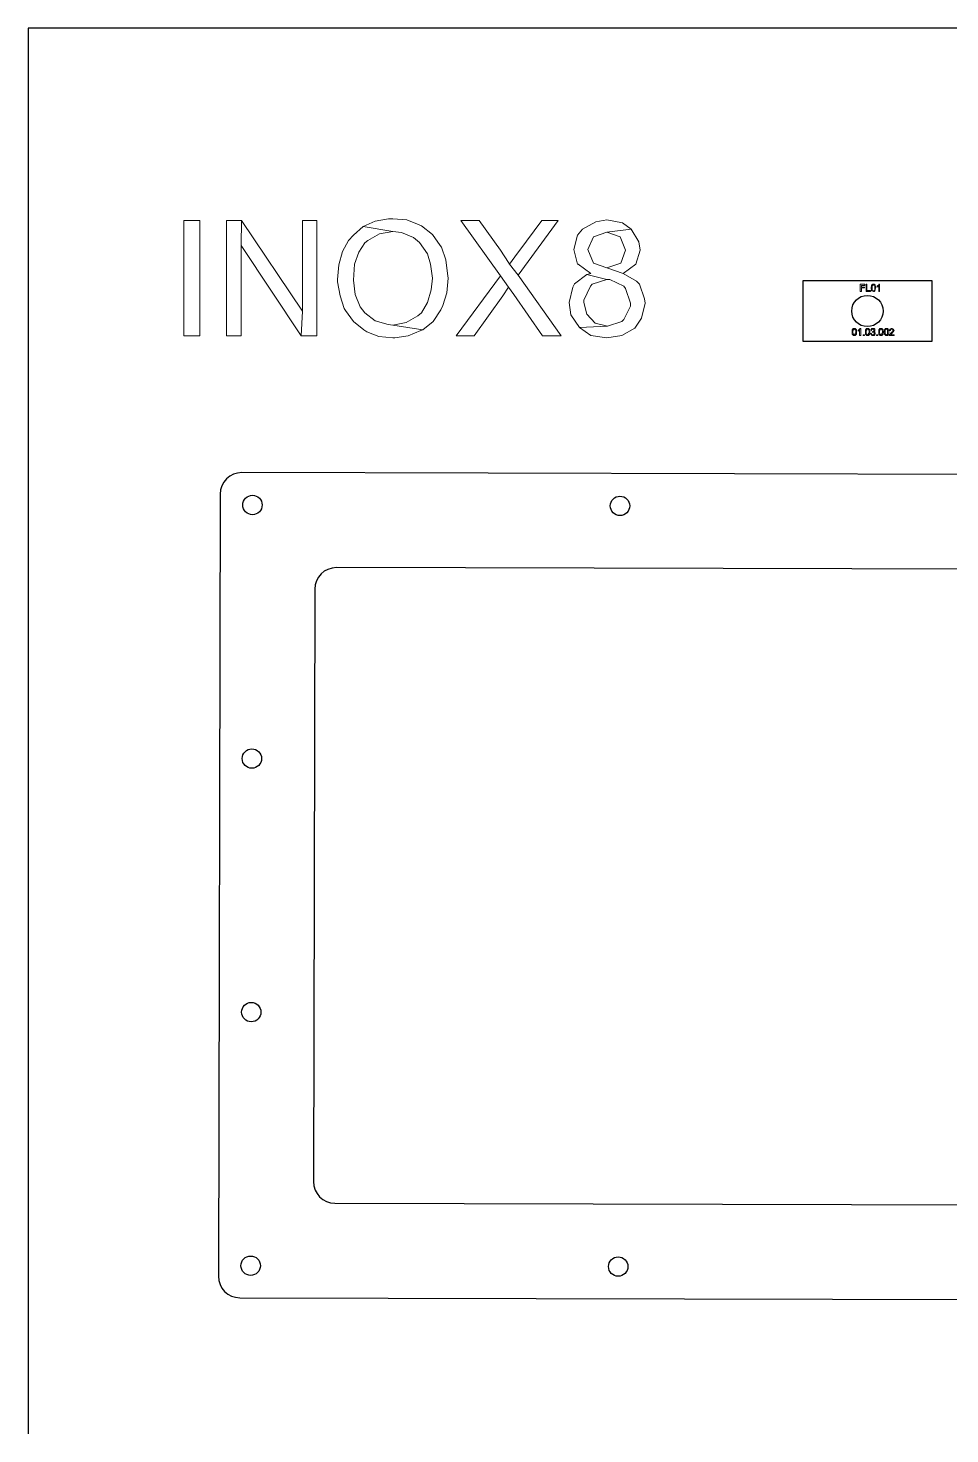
# Model space of a CAD drawing. Header units: millimetres. Extents: x 977 to 12288, y -94 to 5752.
# Drawn here: x 2674 to 3101, y 1207 to 1859 of the extents above; entities that cross this region are included whole.
import ezdxf

# ---------------------------------------------------------------- set-up
doc = ezdxf.new("R2010")
doc.units = ezdxf.units.MM

msp = doc.modelspace()

# ---------------------------------------------------------------- linework, layer by layer
at = {"color": 7, "linetype": 'Continuous', "lineweight": 25}
for p, q in [((3640.72123993, 1650.64491551), (2772.72366534, 1652.69686653)), ((2762.70005329, 1642.72053446), (2761.8419217, 1279.72154877)), ((3596.61734693, 1606.74905441), (2816.61952644, 1608.59297352)), ((2806.5959144, 1598.61664145), (2805.94581471, 1323.61740987)), ((2815.92214678, 1313.59379783), (3595.91996726, 1311.74987871)), ((2771.81825377, 1269.69793672), (3639.81582836, 1267.64598571))]:
    msp.add_line(p, q, dxfattribs=at)
msp.add_lwpolyline([(4483.71602095, 1859.03641665), (2673.53475737, 1859.03641665), (2673.53475737, 1206.52011083)])
at = {"color": 0, "lineweight": 0}
for points in [[(2745.85541342, 1716.15251043), (2745.85541342, 1769.73942342), (2753.18835941, 1769.73942342), (2753.18835941, 1716.15251043), (2745.85541342, 1716.15251043)], [(2772.64886992, 1769.73942342), (2765.59796031, 1769.73942342), (2765.59796031, 1716.15251043), (2772.36683353, 1716.15251043), (2772.36683353, 1758.17593167)], [(2772.64886992, 1769.73942342), (2772.36683353, 1758.17593167), (2800.28843556, 1716.15251043), (2800.85250833, 1727.71600218)], [(2807.62138155, 1769.73942342), (2800.85250833, 1769.73942342), (2800.85250833, 1727.71600218), (2800.28843556, 1716.15251043), (2807.62138155, 1716.15251043)], [(2842.87592957, 1770.58553257), (2840.90167488, 1770.58553257), (2834.69687443, 1769.45738703), (2829.05614674, 1766.91905957), (2842.87592957, 1764.6627685), (2846.82443895, 1764.09869573), (2852.46516663, 1761.84240466), (2855.28553047, 1759.58611359), (2858.95200346, 1754.22742229), (2860.36218538, 1749.43280376), (2861.20829454, 1742.94596692), (2860.64422177, 1737.58727562), (2858.95200346, 1731.66451156), (2856.13163962, 1726.86989303), (2854.43942132, 1725.45971111), (2849.08073002, 1722.35731088), (2842.87592957, 1721.22916534), (2856.69571239, 1718.97287427), (2861.49033092, 1722.92138365), (2865.15680391, 1728.28007495), (2866.00291307, 1730.25432964), (2867.97716776, 1736.1770937), (2868.54124052, 1742.94596692), (2868.25920414, 1745.202258), (2867.41309499, 1751.40705845), (2865.4388403, 1757.32982251), (2864.87476753, 1758.17593167), (2861.20829454, 1763.25258658), (2856.13163962, 1767.20109596), (2855.00349409, 1767.76516873), (2849.3627664, 1770.0214598)], [(2882.92509612, 1769.73942342), (2874.46400459, 1769.73942342), (2892.79636956, 1744.07411246), (2896.46284255, 1738.71542116), (2899.00117001, 1735.33098455), (2912.25688007, 1716.15251043), (2921.00000797, 1716.15251043), (2900.9754247, 1744.35614884), (2897.02691532, 1749.43280376), (2896.46284255, 1750.27891291), (2892.79636956, 1755.91964059)], [(2919.58982605, 1769.73942342), (2911.97484368, 1769.73942342), (2901.25746108, 1755.35556783), (2900.69338832, 1754.50945867), (2897.02691532, 1749.43280376), (2900.9754247, 1744.35614884)], [(2942.15273678, 1770.0214598), (2937.07608187, 1769.17535065), (2930.87128142, 1765.79091404), (2928.61499035, 1762.9705502), (2926.92277204, 1756.20167698), (2928.61499035, 1749.43280376), (2928.89702673, 1749.43280376), (2934.8197908, 1745.202258), (2932.84553611, 1744.63818523), (2942.15273678, 1742.38189415), (2943.56291871, 1742.38189415), (2950.04975554, 1739.27949393), (2950.89586469, 1738.15134839), (2953.15215577, 1731.38247517), (2953.15215577, 1729.97229325), (2950.04975554, 1723.7674928), (2949.20364639, 1722.92138365), (2942.43477317, 1720.66509258), (2929.4610995, 1720.10101981), (2934.8197908, 1716.43454681), (2942.15273678, 1715.30640128), (2949.20364639, 1716.43454681), (2955.12641045, 1719.81898342), (2958.22881068, 1724.33156557), (2959.92102899, 1731.38247517), (2959.6389926, 1733.35672986), (2957.38270153, 1740.12560308), (2955.97251961, 1741.535785), (2949.76771916, 1745.202258), (2949.76771916, 1745.202258), (2942.15273678, 1747.74058545), (2935.94793633, 1749.99687653), (2933.40960888, 1756.20167698), (2935.94793633, 1762.12444104), (2942.15273678, 1764.38073212), (2953.43419215, 1765.79091404), (2949.48568277, 1768.61127788)], [(2829.05614674, 1766.91905957), (2824.5435646, 1762.9705502), (2822.28727352, 1760.43222274), (2819.46690968, 1755.35556783), (2817.77469138, 1749.15076737), (2817.21061861, 1742.38189415), (2817.21061861, 1741.25374862), (2818.33876415, 1734.76691178), (2820.31301884, 1728.84414772), (2820.8770916, 1727.99803856), (2824.5435646, 1722.92138365), (2829.33818313, 1718.97287427), (2830.74836505, 1718.12676512), (2836.38909273, 1715.87047405), (2842.87592957, 1715.30640128), (2843.72203872, 1715.30640128), (2849.92683917, 1716.15251043), (2855.84960324, 1718.69083789), (2856.69571239, 1718.97287427), (2842.87592957, 1721.22916534), (2840.61963849, 1721.51120173), (2834.69687443, 1723.20342003), (2829.9022559, 1726.86989303), (2827.64596482, 1729.69025687), (2825.38967375, 1735.33098455), (2824.5435646, 1742.09985777), (2825.10763737, 1749.43280376), (2827.08189206, 1755.07353144), (2829.9022559, 1759.3040772), (2831.31243782, 1760.43222274), (2836.67112912, 1763.53462297), (2842.87592957, 1764.6627685)], [(2953.43419215, 1765.79091404), (2942.15273678, 1764.38073212), (2948.35753724, 1762.12444104), (2950.89586469, 1755.91964059), (2948.63957362, 1749.99687653), (2942.15273678, 1747.74058545), (2949.76771916, 1745.202258), (2955.69048322, 1749.43280376), (2957.66473791, 1755.91964059), (2957.10066514, 1759.86814997)], [(2892.79636956, 1744.07411246), (2872.20771352, 1716.15251043), (2880.66880504, 1716.15251043), (2893.9245151, 1734.76691178), (2896.46284255, 1738.71542116)], [(2932.84553611, 1744.63818523), (2927.20480843, 1740.40763947), (2926.35869927, 1738.71542116), (2924.66648097, 1731.66451156), (2925.51259012, 1726.02378387), (2929.4610995, 1720.10101981), (2942.43477317, 1720.66509258), (2936.79404549, 1722.0752745), (2932.84553611, 1726.30582026), (2931.43535419, 1731.66451156), (2931.43535419, 1732.79265709), (2934.53775441, 1739.27949393), (2935.38386357, 1740.12560308), (2942.15273678, 1742.38189415)]]:
    msp.add_lwpolyline(points, close=True, dxfattribs=at)
msp.add_lwpolyline([(3033.13498588, 1741.71997997), (3033.13498588, 1713.71997997), (3093.13498588, 1713.71997997), (3093.13498588, 1741.71997997)], close=True)
at = {"color": 4, "lineweight": 0}
for points in [[(3062.01820004, 1740.12560308), (3059.76190897, 1740.12560308), (3059.76190897, 1736.74116647), (3060.32598174, 1736.74116647), (3060.32598174, 1738.43338478), (3061.73616366, 1738.43338478), (3061.73616366, 1738.71542116), (3060.32598174, 1738.71542116), (3060.32598174, 1739.56153031), (3062.01820004, 1739.56153031)], [(3062.8643092, 1740.12560308), (3062.58227281, 1740.12560308), (3062.58227281, 1736.74116647), (3064.5565275, 1736.74116647), (3064.5565275, 1737.30523924), (3062.8643092, 1737.30523924)], [(3065.40263665, 1739.8435667), (3065.12060027, 1739.8435667), (3065.12060027, 1739.27949393), (3065.12060027, 1739.27949393), (3064.83856389, 1738.99745754), (3064.83856389, 1738.43338478), (3064.83856389, 1738.43338478), (3064.83856389, 1737.86931201), (3065.12060027, 1737.58727562), (3065.12060027, 1737.02320286), (3065.40263665, 1737.02320286), (3065.96670942, 1736.74116647), (3066.24874581, 1736.74116647), (3066.53078219, 1737.02320286), (3065.96670942, 1737.02320286), (3065.68467304, 1737.02320286), (3065.40263665, 1737.30523924), (3065.40263665, 1737.58727562), (3065.40263665, 1737.86931201), (3065.40263665, 1738.43338478), (3065.40263665, 1738.71542116), (3065.40263665, 1739.27949393), (3065.40263665, 1739.56153031), (3065.68467304, 1739.56153031), (3065.96670942, 1739.8435667)], [(3065.96670942, 1740.12560308), (3065.68467304, 1740.12560308), (3065.40263665, 1739.8435667), (3065.96670942, 1739.8435667), (3065.96670942, 1739.8435667), (3066.53078219, 1739.56153031), (3066.53078219, 1739.27949393), (3066.53078219, 1738.99745754), (3066.53078219, 1738.43338478), (3066.53078219, 1738.15134839), (3066.53078219, 1737.58727562), (3066.53078219, 1737.30523924), (3066.24874581, 1737.30523924), (3065.96670942, 1737.02320286), (3066.53078219, 1737.02320286), (3066.53078219, 1737.02320286), (3066.81281857, 1737.58727562), (3066.81281857, 1737.58727562), (3066.81281857, 1737.86931201), (3067.09485496, 1738.43338478), (3067.09485496, 1738.71542116), (3066.81281857, 1739.27949393), (3066.81281857, 1739.27949393), (3066.81281857, 1739.56153031), (3066.81281857, 1739.8435667), (3066.24874581, 1740.12560308), (3066.24874581, 1740.12560308)], [(3067.94096411, 1739.56153031), (3067.65892773, 1739.27949393), (3067.65892773, 1738.99745754), (3067.65892773, 1738.99745754), (3068.2230005, 1738.99745754), (3068.2230005, 1738.99745754), (3068.50503688, 1739.27949393)], [(3068.78707326, 1740.12560308), (3068.50503688, 1740.12560308), (3068.50503688, 1740.12560308), (3068.2230005, 1739.56153031), (3067.94096411, 1739.56153031), (3068.50503688, 1739.27949393), (3068.50503688, 1736.74116647), (3068.78707326, 1736.74116647)], [(3056.37747236, 1719.53694704), (3056.37747236, 1719.25491066), (3056.09543598, 1718.97287427), (3056.09543598, 1718.97287427), (3056.09543598, 1718.4088015), (3056.09543598, 1717.84472873), (3056.09543598, 1717.84472873), (3056.09543598, 1717.28065597), (3056.09543598, 1716.99861958), (3056.37747236, 1716.7165832), (3056.65950875, 1716.43454681), (3056.94154513, 1716.43454681), (3057.22358151, 1716.43454681), (3057.5056179, 1716.43454681), (3056.94154513, 1716.7165832), (3056.94154513, 1716.7165832), (3056.65950875, 1716.99861958), (3056.65950875, 1716.99861958), (3056.37747236, 1717.56269235), (3056.37747236, 1717.84472873), (3056.37747236, 1718.4088015), (3056.37747236, 1718.69083789), (3056.65950875, 1718.97287427), (3056.65950875, 1719.25491066), (3056.94154513, 1719.25491066)], [(3056.94154513, 1719.53694704), (3056.94154513, 1719.53694704), (3056.37747236, 1719.53694704), (3056.94154513, 1719.25491066), (3057.22358151, 1719.25491066), (3057.5056179, 1718.97287427), (3057.5056179, 1718.97287427), (3057.78765428, 1718.4088015), (3057.78765428, 1717.84472873), (3057.78765428, 1717.56269235), (3057.5056179, 1717.28065597), (3057.5056179, 1716.99861958), (3057.5056179, 1716.7165832), (3056.94154513, 1716.7165832), (3057.5056179, 1716.43454681), (3057.78765428, 1716.7165832), (3058.06969067, 1716.99861958), (3058.06969067, 1716.99861958), (3058.06969067, 1717.56269235), (3058.06969067, 1717.84472873), (3058.06969067, 1718.4088015), (3058.06969067, 1718.69083789), (3058.06969067, 1718.97287427), (3057.78765428, 1719.25491066), (3057.78765428, 1719.25491066), (3057.5056179, 1719.53694704), (3057.5056179, 1719.53694704)], [(3059.1978362, 1718.97287427), (3058.91579982, 1718.69083789), (3058.91579982, 1718.4088015), (3058.91579982, 1718.4088015), (3059.1978362, 1718.69083789), (3059.1978362, 1718.69083789), (3059.47987259, 1718.97287427)], [(3060.04394536, 1719.53694704), (3059.76190897, 1719.53694704), (3059.76190897, 1719.53694704), (3059.47987259, 1719.25491066), (3059.1978362, 1718.97287427), (3059.47987259, 1718.97287427), (3059.47987259, 1716.43454681), (3060.04394536, 1716.43454681)], [(3061.17209089, 1716.43454681), (3061.17209089, 1716.7165832), (3061.73616366, 1716.7165832), (3061.73616366, 1716.43454681), (3061.17209089, 1716.43454681)], [(3062.58227281, 1719.53694704), (3062.58227281, 1719.25491066), (3062.30023643, 1718.97287427), (3062.30023643, 1718.97287427), (3062.30023643, 1718.4088015), (3062.30023643, 1717.84472873), (3062.30023643, 1717.84472873), (3062.30023643, 1717.28065597), (3062.30023643, 1716.99861958), (3062.58227281, 1716.7165832), (3062.8643092, 1716.43454681), (3063.14634558, 1716.43454681), (3063.42838196, 1716.43454681), (3063.71041835, 1716.43454681), (3063.14634558, 1716.7165832), (3063.14634558, 1716.7165832), (3062.8643092, 1716.99861958), (3062.8643092, 1716.99861958), (3062.58227281, 1717.56269235), (3062.58227281, 1717.84472873), (3062.58227281, 1718.4088015), (3062.58227281, 1718.69083789), (3062.8643092, 1718.97287427), (3062.8643092, 1719.25491066), (3063.14634558, 1719.25491066)], [(3063.14634558, 1719.53694704), (3063.14634558, 1719.53694704), (3062.58227281, 1719.53694704), (3063.14634558, 1719.25491066), (3063.42838196, 1719.25491066), (3063.71041835, 1718.97287427), (3063.71041835, 1718.97287427), (3063.99245473, 1718.4088015), (3063.99245473, 1717.84472873), (3063.99245473, 1717.56269235), (3063.71041835, 1717.28065597), (3063.71041835, 1716.99861958), (3063.71041835, 1716.7165832), (3063.14634558, 1716.7165832), (3063.71041835, 1716.43454681), (3063.99245473, 1716.7165832), (3064.27449112, 1716.99861958), (3064.27449112, 1716.99861958), (3064.27449112, 1717.56269235), (3064.27449112, 1717.84472873), (3064.27449112, 1718.4088015), (3064.27449112, 1718.69083789), (3064.27449112, 1718.97287427), (3063.99245473, 1719.25491066), (3063.99245473, 1719.25491066), (3063.71041835, 1719.53694704), (3063.71041835, 1719.53694704)], [(3065.12060027, 1717.28065597), (3064.5565275, 1717.28065597), (3064.83856389, 1716.99861958), (3065.12060027, 1716.7165832), (3065.12060027, 1716.7165832), (3065.40263665, 1716.43454681), (3065.68467304, 1716.43454681), (3065.68467304, 1716.43454681), (3066.24874581, 1716.43454681), (3066.53078219, 1716.7165832), (3065.68467304, 1716.7165832), (3065.68467304, 1716.7165832), (3065.40263665, 1716.7165832), (3065.12060027, 1716.99861958)], [(3065.12060027, 1719.53694704), (3064.83856389, 1719.25491066), (3064.83856389, 1718.69083789), (3065.12060027, 1718.69083789), (3065.12060027, 1718.97287427), (3065.40263665, 1719.25491066), (3065.40263665, 1719.25491066), (3065.68467304, 1719.25491066)], [(3065.68467304, 1719.53694704), (3065.40263665, 1719.53694704), (3065.12060027, 1719.53694704), (3065.68467304, 1719.25491066), (3065.68467304, 1719.25491066), (3065.96670942, 1719.25491066), (3065.96670942, 1719.25491066), (3066.24874581, 1718.69083789), (3066.24874581, 1718.69083789), (3065.96670942, 1718.4088015), (3065.96670942, 1718.4088015), (3065.68467304, 1718.12676512), (3066.24874581, 1718.12676512), (3066.53078219, 1718.4088015), (3066.53078219, 1718.4088015), (3066.53078219, 1718.69083789), (3066.53078219, 1718.97287427), (3066.53078219, 1719.25491066), (3066.53078219, 1719.25491066), (3066.24874581, 1719.53694704), (3065.96670942, 1719.53694704)], [(3065.40263665, 1718.12676512), (3065.40263665, 1717.84472873), (3065.68467304, 1717.84472873), (3066.53078219, 1717.84472873), (3066.24874581, 1718.12676512), (3066.24874581, 1718.12676512), (3065.68467304, 1718.12676512)], [(3066.53078219, 1717.84472873), (3065.68467304, 1717.84472873), (3065.96670942, 1717.84472873), (3066.24874581, 1717.84472873), (3066.24874581, 1717.56269235), (3066.24874581, 1717.28065597), (3066.24874581, 1717.28065597), (3066.24874581, 1716.99861958), (3065.96670942, 1716.7165832), (3065.68467304, 1716.7165832), (3066.53078219, 1716.7165832), (3066.53078219, 1716.7165832), (3066.81281857, 1716.99861958), (3066.81281857, 1717.28065597), (3066.81281857, 1717.56269235), (3066.53078219, 1717.84472873)], [(3067.37689134, 1716.43454681), (3067.37689134, 1716.7165832), (3067.94096411, 1716.7165832), (3067.94096411, 1716.43454681), (3067.37689134, 1716.43454681)], [(3068.78707326, 1719.53694704), (3068.78707326, 1719.25491066), (3068.50503688, 1718.97287427), (3068.50503688, 1718.97287427), (3068.50503688, 1718.4088015), (3068.50503688, 1717.84472873), (3068.50503688, 1717.84472873), (3068.50503688, 1717.28065597), (3068.50503688, 1716.99861958), (3068.78707326, 1716.7165832), (3069.06910965, 1716.43454681), (3069.35114603, 1716.43454681), (3069.63318242, 1716.43454681), (3069.9152188, 1716.43454681), (3069.35114603, 1716.7165832), (3069.35114603, 1716.7165832), (3069.06910965, 1716.99861958), (3069.06910965, 1716.99861958), (3068.78707326, 1717.56269235), (3068.78707326, 1717.84472873), (3068.78707326, 1718.4088015), (3068.78707326, 1718.69083789), (3069.06910965, 1718.97287427), (3069.06910965, 1719.25491066), (3069.35114603, 1719.25491066)], [(3069.35114603, 1719.53694704), (3069.35114603, 1719.53694704), (3068.78707326, 1719.53694704), (3069.35114603, 1719.25491066), (3069.63318242, 1719.25491066), (3069.9152188, 1718.97287427), (3069.9152188, 1718.97287427), (3070.19725518, 1718.4088015), (3070.19725518, 1717.84472873), (3070.19725518, 1717.56269235), (3069.9152188, 1717.28065597), (3069.9152188, 1716.99861958), (3069.9152188, 1716.7165832), (3069.35114603, 1716.7165832), (3069.9152188, 1716.43454681), (3070.19725518, 1716.7165832), (3070.47929157, 1716.99861958), (3070.47929157, 1716.99861958), (3070.47929157, 1717.56269235), (3070.47929157, 1717.84472873), (3070.47929157, 1718.4088015), (3070.47929157, 1718.69083789), (3070.47929157, 1718.97287427), (3070.19725518, 1719.25491066), (3070.19725518, 1719.25491066), (3069.9152188, 1719.53694704), (3069.9152188, 1719.53694704)], [(3071.32540072, 1719.53694704), (3071.32540072, 1719.25491066), (3071.04336434, 1718.97287427), (3071.04336434, 1718.97287427), (3071.04336434, 1718.4088015), (3070.76132795, 1717.84472873), (3070.76132795, 1717.84472873), (3071.04336434, 1717.28065597), (3071.04336434, 1716.99861958), (3071.32540072, 1716.7165832), (3071.60743711, 1716.43454681), (3071.88947349, 1716.43454681), (3072.17150987, 1716.43454681), (3072.45354626, 1716.43454681), (3071.88947349, 1716.7165832), (3071.88947349, 1716.7165832), (3071.60743711, 1716.99861958), (3071.32540072, 1716.99861958), (3071.32540072, 1717.56269235), (3071.32540072, 1717.84472873), (3071.32540072, 1718.4088015), (3071.32540072, 1718.69083789), (3071.60743711, 1718.97287427), (3071.60743711, 1719.25491066), (3071.88947349, 1719.25491066)], [(3071.88947349, 1719.53694704), (3071.60743711, 1719.53694704), (3071.32540072, 1719.53694704), (3071.88947349, 1719.25491066), (3072.17150987, 1719.25491066), (3072.45354626, 1718.97287427), (3072.45354626, 1718.97287427), (3072.45354626, 1718.4088015), (3072.45354626, 1717.84472873), (3072.45354626, 1717.56269235), (3072.45354626, 1717.28065597), (3072.45354626, 1716.99861958), (3072.17150987, 1716.7165832), (3071.88947349, 1716.7165832), (3072.45354626, 1716.43454681), (3072.73558264, 1716.7165832), (3072.73558264, 1716.99861958), (3072.73558264, 1716.99861958), (3073.01761903, 1717.56269235), (3073.01761903, 1717.84472873), (3073.01761903, 1718.4088015), (3073.01761903, 1718.69083789), (3072.73558264, 1718.97287427), (3072.73558264, 1719.25491066), (3072.73558264, 1719.25491066), (3072.45354626, 1719.53694704), (3072.45354626, 1719.53694704)], [(3074.42780095, 1719.53694704), (3074.14576456, 1719.53694704), (3073.58169179, 1719.25491066), (3073.58169179, 1718.97287427), (3073.29965541, 1718.69083789), (3073.86372818, 1718.69083789), (3073.86372818, 1718.69083789), (3073.86372818, 1719.25491066), (3074.14576456, 1719.25491066), (3074.42780095, 1719.25491066), (3075.2739101, 1719.25491066), (3074.70983733, 1719.53694704)], [(3075.2739101, 1719.25491066), (3074.42780095, 1719.25491066), (3074.42780095, 1719.25491066), (3074.99187371, 1719.25491066), (3074.99187371, 1718.97287427), (3074.99187371, 1718.69083789), (3074.99187371, 1718.69083789), (3074.70983733, 1718.12676512), (3074.70983733, 1718.12676512), (3074.42780095, 1717.84472873), (3074.14576456, 1717.56269235), (3073.86372818, 1717.28065597), (3073.58169179, 1716.99861958), (3073.58169179, 1716.99861958), (3073.29965541, 1716.7165832), (3073.29965541, 1716.43454681), (3075.55594648, 1716.43454681), (3075.55594648, 1716.7165832), (3073.86372818, 1716.7165832), (3074.14576456, 1716.99861958), (3074.14576456, 1716.99861958), (3074.42780095, 1717.28065597), (3074.42780095, 1717.28065597), (3074.99187371, 1717.84472873), (3074.99187371, 1717.84472873), (3075.2739101, 1718.12676512), (3075.2739101, 1718.4088015), (3075.55594648, 1718.69083789), (3075.2739101, 1718.97287427)]]:
    msp.add_lwpolyline(points, close=True, dxfattribs=at)
msp.add_circle((3063.13498588, 1727.71997997), 7.25)
at = {"color": 7, "linetype": 'Continuous', "lineweight": 25}
for centre in [(2777.68819139, 1637.68508844), (2948.28771469, 1637.28179024), (2777.40994872, 1519.98541733), (2777.13170605, 1402.28574621), (2776.85346339, 1284.58607509), (2947.45298669, 1284.18277689)]:
    msp.add_circle(centre, 4.5, dxfattribs=at)
for centre, start, end in [((2772.70002535, 1642.69689447), 89.864552716, 179.864552716), ((2816.59588645, 1598.59300146), 89.864552716, 179.864552716), ((2815.94578677, 1323.59376988), 179.864552716, 269.864552716), ((2771.84189376, 1279.69790878), 179.864552716, 269.864552716)]:
    msp.add_arc(centre, 10, start, end, dxfattribs=at)

doc.saveas('drawing.dxf')
